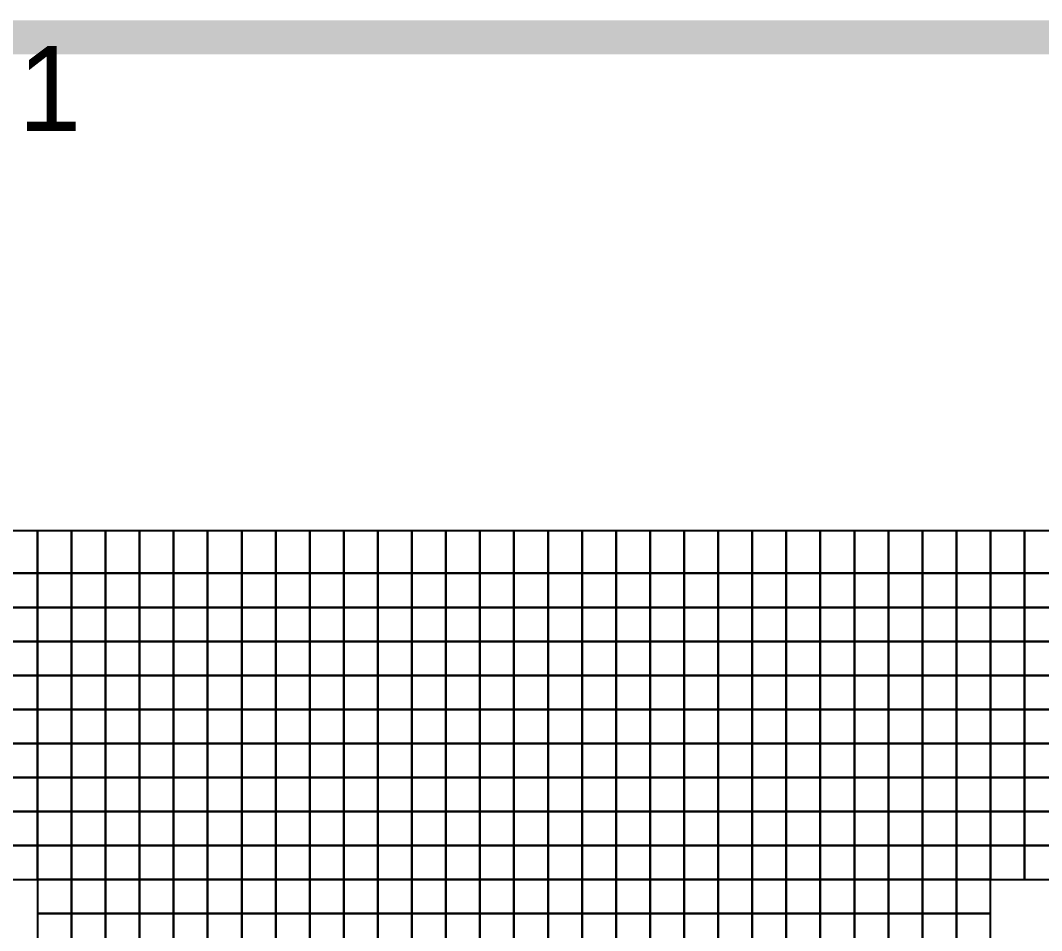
# Model space of a CAD drawing. Extents: x -2.8 to 74.5, y -0.2 to 18.4.
# Drawn here: x 24.07 to 30.07, y 11.9 to 17.25 of the extents above; entities that cross this region are included whole.
import ezdxf
from ezdxf.enums import TextEntityAlignment as Align

# ---------------------------------------------------------------- set-up
doc = ezdxf.new("R2010")
doc.units = 0
doc.header["$MEASUREMENT"] = 0
doc.layers.add('layer_elements', color=7, linetype='Continuous')
doc.layers.add('layer_result_palette', color=7, linetype='Continuous')

msp = doc.modelspace()

# ---------------------------------------------------------------- linework, layer by layer
at = {"layer": 'layer_elements', "color": 171, "true_color": 0x8080ff}
for points in [[(23.97, 14), (24.17, 14), (24.17, 14.25), (23.97, 14.25)], [(24.17, 14), (24.37, 14), (24.37, 14.25), (24.17, 14.25)], [(24.37, 14), (24.57, 14), (24.57, 14.25), (24.37, 14.25)], [(24.57, 14), (24.77, 14), (24.77, 14.25), (24.57, 14.25)], [(24.77, 14), (24.97, 14), (24.97, 14.25), (24.77, 14.25)], [(24.97, 14), (25.17, 14), (25.17, 14.25), (24.97, 14.25)], [(25.17, 14), (25.37, 14), (25.37, 14.25), (25.17, 14.25)], [(25.37, 14), (25.57, 14), (25.57, 14.25), (25.37, 14.25)], [(25.57, 14), (25.77, 14), (25.77, 14.25), (25.57, 14.25)], [(25.77, 14), (25.97, 14), (25.97, 14.25), (25.77, 14.25)], [(25.97, 14), (26.17, 14), (26.17, 14.25), (25.97, 14.25)], [(26.17, 14), (26.37, 14), (26.37, 14.25), (26.17, 14.25)], [(26.37, 14), (26.57, 14), (26.57, 14.25), (26.37, 14.25)], [(26.57, 14), (26.77, 14), (26.77, 14.25), (26.57, 14.25)], [(26.77, 14), (26.97, 14), (26.97, 14.25), (26.77, 14.25)], [(26.97, 14), (27.17, 14), (27.17, 14.25), (26.97, 14.25)], [(27.17, 14), (27.37, 14), (27.37, 14.25), (27.17, 14.25)], [(27.37, 14), (27.57, 14), (27.57, 14.25), (27.37, 14.25)], [(27.57, 14), (27.77, 14), (27.77, 14.25), (27.57, 14.25)], [(27.77, 14), (27.97, 14), (27.97, 14.25), (27.77, 14.25)], [(27.97, 14), (28.17, 14), (28.17, 14.25), (27.97, 14.25)], [(28.17, 14), (28.37, 14), (28.37, 14.25), (28.17, 14.25)], [(28.37, 14), (28.57, 14), (28.57, 14.25), (28.37, 14.25)], [(28.57, 14), (28.77, 14), (28.77, 14.25), (28.57, 14.25)], [(28.77, 14), (28.97, 14), (28.97, 14.25), (28.77, 14.25)], [(28.97, 14), (29.17, 14), (29.17, 14.25), (28.97, 14.25)], [(29.17, 14), (29.37, 14), (29.37, 14.25), (29.17, 14.25)], [(29.37, 14), (29.57, 14), (29.57, 14.25), (29.37, 14.25)], [(29.57, 14), (29.77, 14), (29.77, 14.25), (29.57, 14.25)], [(29.77, 14), (29.97, 14), (29.97, 14.25), (29.77, 14.25)], [(29.97, 14), (30.17, 14), (30.17, 14.25), (29.97, 14.25)], [(24.17, 13.8), (24.37, 13.8), (24.37, 14), (24.17, 14)], [(24.37, 13.8), (24.57, 13.8), (24.57, 14), (24.37, 14)], [(24.57, 13.8), (24.77, 13.8), (24.77, 14), (24.57, 14)], [(24.77, 13.8), (24.97, 13.8), (24.97, 14), (24.77, 14)], [(24.97, 13.8), (25.17, 13.8), (25.17, 14), (24.97, 14)], [(25.17, 13.8), (25.37, 13.8), (25.37, 14), (25.17, 14)], [(25.37, 13.8), (25.57, 13.8), (25.57, 14), (25.37, 14)], [(25.57, 13.8), (25.77, 13.8), (25.77, 14), (25.57, 14)], [(25.77, 13.8), (25.97, 13.8), (25.97, 14), (25.77, 14)], [(25.97, 13.8), (26.17, 13.8), (26.17, 14), (25.97, 14)], [(26.17, 13.8), (26.37, 13.8), (26.37, 14), (26.17, 14)], [(26.37, 13.8), (26.57, 13.8), (26.57, 14), (26.37, 14)], [(26.57, 13.8), (26.77, 13.8), (26.77, 14), (26.57, 14)], [(26.77, 13.8), (26.97, 13.8), (26.97, 14), (26.77, 14)], [(26.97, 13.8), (27.17, 13.8), (27.17, 14), (26.97, 14)], [(27.17, 13.8), (27.37, 13.8), (27.37, 14), (27.17, 14)], [(27.37, 13.8), (27.57, 13.8), (27.57, 14), (27.37, 14)], [(27.57, 13.8), (27.77, 13.8), (27.77, 14), (27.57, 14)], [(27.77, 13.8), (27.97, 13.8), (27.97, 14), (27.77, 14)], [(27.97, 13.8), (28.17, 13.8), (28.17, 14), (27.97, 14)], [(28.17, 13.8), (28.37, 13.8), (28.37, 14), (28.17, 14)], [(28.37, 13.8), (28.57, 13.8), (28.57, 14), (28.37, 14)], [(28.57, 13.8), (28.77, 13.8), (28.77, 14), (28.57, 14)], [(28.77, 13.8), (28.97, 13.8), (28.97, 14), (28.77, 14)], [(28.97, 13.8), (29.17, 13.8), (29.17, 14), (28.97, 14)], [(29.17, 13.8), (29.37, 13.8), (29.37, 14), (29.17, 14)], [(29.37, 13.8), (29.57, 13.8), (29.57, 14), (29.37, 14)], [(29.57, 13.8), (29.77, 13.8), (29.77, 14), (29.57, 14)], [(29.97, 13.8), (30.17, 13.8), (30.17, 14), (29.97, 14)], [(24.57, 13.6), (24.77, 13.6), (24.77, 13.8), (24.57, 13.8)], [(24.77, 13.6), (24.97, 13.6), (24.97, 13.8), (24.77, 13.8)], [(24.97, 13.6), (25.17, 13.6), (25.17, 13.8), (24.97, 13.8)], [(25.17, 13.6), (25.37, 13.6), (25.37, 13.8), (25.17, 13.8)], [(25.37, 13.6), (25.57, 13.6), (25.57, 13.8), (25.37, 13.8)], [(25.57, 13.6), (25.77, 13.6), (25.77, 13.8), (25.57, 13.8)], [(25.77, 13.6), (25.97, 13.6), (25.97, 13.8), (25.77, 13.8)], [(25.97, 13.6), (26.17, 13.6), (26.17, 13.8), (25.97, 13.8)], [(26.17, 13.6), (26.37, 13.6), (26.37, 13.8), (26.17, 13.8)], [(26.37, 13.6), (26.57, 13.6), (26.57, 13.8), (26.37, 13.8)], [(26.57, 13.6), (26.77, 13.6), (26.77, 13.8), (26.57, 13.8)], [(26.77, 13.6), (26.97, 13.6), (26.97, 13.8), (26.77, 13.8)], [(26.97, 13.6), (27.17, 13.6), (27.17, 13.8), (26.97, 13.8)], [(27.17, 13.6), (27.37, 13.6), (27.37, 13.8), (27.17, 13.8)], [(27.37, 13.6), (27.57, 13.6), (27.57, 13.8), (27.37, 13.8)], [(27.57, 13.6), (27.77, 13.6), (27.77, 13.8), (27.57, 13.8)], [(27.77, 13.6), (27.97, 13.6), (27.97, 13.8), (27.77, 13.8)], [(27.97, 13.6), (28.17, 13.6), (28.17, 13.8), (27.97, 13.8)], [(28.17, 13.6), (28.37, 13.6), (28.37, 13.8), (28.17, 13.8)], [(28.37, 13.6), (28.57, 13.6), (28.57, 13.8), (28.37, 13.8)], [(28.57, 13.6), (28.77, 13.6), (28.77, 13.8), (28.57, 13.8)], [(28.77, 13.6), (28.97, 13.6), (28.97, 13.8), (28.77, 13.8)], [(28.97, 13.6), (29.17, 13.6), (29.17, 13.8), (28.97, 13.8)], [(29.17, 13.6), (29.37, 13.6), (29.37, 13.8), (29.17, 13.8)], [(24.77, 13.4), (24.97, 13.4), (24.97, 13.6), (24.77, 13.6)], [(24.97, 13.4), (25.17, 13.4), (25.17, 13.6), (24.97, 13.6)], [(25.17, 13.4), (25.37, 13.4), (25.37, 13.6), (25.17, 13.6)], [(25.37, 13.4), (25.57, 13.4), (25.57, 13.6), (25.37, 13.6)], [(25.57, 13.4), (25.77, 13.4), (25.77, 13.6), (25.57, 13.6)], [(25.77, 13.4), (25.97, 13.4), (25.97, 13.6), (25.77, 13.6)], [(25.97, 13.4), (26.17, 13.4), (26.17, 13.6), (25.97, 13.6)], [(26.17, 13.4), (26.37, 13.4), (26.37, 13.6), (26.17, 13.6)], [(26.37, 13.4), (26.57, 13.4), (26.57, 13.6), (26.37, 13.6)], [(26.57, 13.4), (26.77, 13.4), (26.77, 13.6), (26.57, 13.6)], [(26.77, 13.4), (26.97, 13.4), (26.97, 13.6), (26.77, 13.6)], [(26.97, 13.4), (27.17, 13.4), (27.17, 13.6), (26.97, 13.6)], [(27.17, 13.4), (27.37, 13.4), (27.37, 13.6), (27.17, 13.6)], [(27.37, 13.4), (27.57, 13.4), (27.57, 13.6), (27.37, 13.6)], [(27.57, 13.4), (27.77, 13.4), (27.77, 13.6), (27.57, 13.6)], [(27.77, 13.4), (27.97, 13.4), (27.97, 13.6), (27.77, 13.6)], [(27.97, 13.4), (28.17, 13.4), (28.17, 13.6), (27.97, 13.6)], [(28.17, 13.4), (28.37, 13.4), (28.37, 13.6), (28.17, 13.6)], [(28.37, 13.4), (28.57, 13.4), (28.57, 13.6), (28.37, 13.6)], [(28.57, 13.4), (28.77, 13.4), (28.77, 13.6), (28.57, 13.6)], [(28.77, 13.4), (28.97, 13.4), (28.97, 13.6), (28.77, 13.6)], [(28.97, 13.4), (29.17, 13.4), (29.17, 13.6), (28.97, 13.6)], [(24.77, 13.2), (24.97, 13.2), (24.97, 13.4), (24.77, 13.4)], [(24.97, 13.2), (25.17, 13.2), (25.17, 13.4), (24.97, 13.4)], [(25.17, 13.2), (25.37, 13.2), (25.37, 13.4), (25.17, 13.4)], [(25.37, 13.2), (25.57, 13.2), (25.57, 13.4), (25.37, 13.4)], [(25.57, 13.2), (25.77, 13.2), (25.77, 13.4), (25.57, 13.4)], [(25.77, 13.2), (25.97, 13.2), (25.97, 13.4), (25.77, 13.4)], [(25.97, 13.2), (26.17, 13.2), (26.17, 13.4), (25.97, 13.4)], [(26.17, 13.2), (26.37, 13.2), (26.37, 13.4), (26.17, 13.4)], [(26.37, 13.2), (26.57, 13.2), (26.57, 13.4), (26.37, 13.4)], [(26.57, 13.2), (26.77, 13.2), (26.77, 13.4), (26.57, 13.4)], [(26.77, 13.2), (26.97, 13.2), (26.97, 13.4), (26.77, 13.4)], [(26.97, 13.2), (27.17, 13.2), (27.17, 13.4), (26.97, 13.4)], [(27.17, 13.2), (27.37, 13.2), (27.37, 13.4), (27.17, 13.4)], [(27.37, 13.2), (27.57, 13.2), (27.57, 13.4), (27.37, 13.4)], [(27.57, 13.2), (27.77, 13.2), (27.77, 13.4), (27.57, 13.4)], [(27.77, 13.2), (27.97, 13.2), (27.97, 13.4), (27.77, 13.4)], [(27.97, 13.2), (28.17, 13.2), (28.17, 13.4), (27.97, 13.4)], [(28.17, 13.2), (28.37, 13.2), (28.37, 13.4), (28.17, 13.4)], [(28.37, 13.2), (28.57, 13.2), (28.57, 13.4), (28.37, 13.4)], [(28.57, 13.2), (28.77, 13.2), (28.77, 13.4), (28.57, 13.4)], [(28.77, 13.2), (28.97, 13.2), (28.97, 13.4), (28.77, 13.4)], [(28.97, 13.2), (29.17, 13.2), (29.17, 13.4), (28.97, 13.4)], [(24.97, 13), (25.17, 13), (25.17, 13.2), (24.97, 13.2)], [(25.17, 13), (25.37, 13), (25.37, 13.2), (25.17, 13.2)], [(25.37, 13), (25.57, 13), (25.57, 13.2), (25.37, 13.2)], [(25.57, 13), (25.77, 13), (25.77, 13.2), (25.57, 13.2)], [(25.77, 13), (25.97, 13), (25.97, 13.2), (25.77, 13.2)], [(25.97, 13), (26.17, 13), (26.17, 13.2), (25.97, 13.2)], [(26.17, 13), (26.37, 13), (26.37, 13.2), (26.17, 13.2)], [(26.37, 13), (26.57, 13), (26.57, 13.2), (26.37, 13.2)], [(26.57, 13), (26.77, 13), (26.77, 13.2), (26.57, 13.2)], [(26.77, 13), (26.97, 13), (26.97, 13.2), (26.77, 13.2)], [(26.97, 13), (27.17, 13), (27.17, 13.2), (26.97, 13.2)], [(27.17, 13), (27.37, 13), (27.37, 13.2), (27.17, 13.2)], [(27.37, 13), (27.57, 13), (27.57, 13.2), (27.37, 13.2)], [(27.57, 13), (27.77, 13), (27.77, 13.2), (27.57, 13.2)], [(27.77, 13), (27.97, 13), (27.97, 13.2), (27.77, 13.2)], [(27.97, 13), (28.17, 13), (28.17, 13.2), (27.97, 13.2)], [(28.17, 13), (28.37, 13), (28.37, 13.2), (28.17, 13.2)], [(28.37, 13), (28.57, 13), (28.57, 13.2), (28.37, 13.2)], [(28.57, 13), (28.77, 13), (28.77, 13.2), (28.57, 13.2)], [(28.77, 13), (28.97, 13), (28.97, 13.2), (28.77, 13.2)], [(24.97, 12.8), (25.17, 12.8), (25.17, 13), (24.97, 13)], [(25.17, 12.8), (25.37, 12.8), (25.37, 13), (25.17, 13)], [(25.37, 12.8), (25.57, 12.8), (25.57, 13), (25.37, 13)], [(25.57, 12.8), (25.77, 12.8), (25.77, 13), (25.57, 13)], [(25.77, 12.8), (25.97, 12.8), (25.97, 13), (25.77, 13)], [(25.97, 12.8), (26.17, 12.8), (26.17, 13), (25.97, 13)], [(26.17, 12.8), (26.37, 12.8), (26.37, 13), (26.17, 13)], [(26.37, 12.8), (26.57, 12.8), (26.57, 13), (26.37, 13)], [(26.57, 12.8), (26.77, 12.8), (26.77, 13), (26.57, 13)], [(26.77, 12.8), (26.97, 12.8), (26.97, 13), (26.77, 13)], [(26.97, 12.8), (27.17, 12.8), (27.17, 13), (26.97, 13)], [(27.17, 12.8), (27.37, 12.8), (27.37, 13), (27.17, 13)], [(27.37, 12.8), (27.57, 12.8), (27.57, 13), (27.37, 13)], [(27.57, 12.8), (27.77, 12.8), (27.77, 13), (27.57, 13)], [(27.77, 12.8), (27.97, 12.8), (27.97, 13), (27.77, 13)], [(27.97, 12.8), (28.17, 12.8), (28.17, 13), (27.97, 13)], [(28.17, 12.8), (28.37, 12.8), (28.37, 13), (28.17, 13)], [(28.37, 12.8), (28.57, 12.8), (28.57, 13), (28.37, 13)], [(28.57, 12.8), (28.77, 12.8), (28.77, 13), (28.57, 13)], [(28.77, 12.8), (28.97, 12.8), (28.97, 13), (28.77, 13)], [(24.97, 12.6), (25.17, 12.6), (25.17, 12.8), (24.97, 12.8)], [(25.17, 12.6), (25.37, 12.6), (25.37, 12.8), (25.17, 12.8)], [(25.37, 12.6), (25.57, 12.6), (25.57, 12.8), (25.37, 12.8)], [(25.57, 12.6), (25.77, 12.6), (25.77, 12.8), (25.57, 12.8)], [(25.77, 12.6), (25.97, 12.6), (25.97, 12.8), (25.77, 12.8)], [(25.97, 12.6), (26.17, 12.6), (26.17, 12.8), (25.97, 12.8)], [(26.17, 12.6), (26.37, 12.6), (26.37, 12.8), (26.17, 12.8)], [(26.37, 12.6), (26.57, 12.6), (26.57, 12.8), (26.37, 12.8)], [(26.57, 12.6), (26.77, 12.6), (26.77, 12.8), (26.57, 12.8)], [(26.77, 12.6), (26.97, 12.6), (26.97, 12.8), (26.77, 12.8)], [(26.97, 12.6), (27.17, 12.6), (27.17, 12.8), (26.97, 12.8)], [(27.17, 12.6), (27.37, 12.6), (27.37, 12.8), (27.17, 12.8)], [(27.37, 12.6), (27.57, 12.6), (27.57, 12.8), (27.37, 12.8)], [(27.57, 12.6), (27.77, 12.6), (27.77, 12.8), (27.57, 12.8)], [(27.77, 12.6), (27.97, 12.6), (27.97, 12.8), (27.77, 12.8)], [(27.97, 12.6), (28.17, 12.6), (28.17, 12.8), (27.97, 12.8)], [(28.17, 12.6), (28.37, 12.6), (28.37, 12.8), (28.17, 12.8)], [(28.37, 12.6), (28.57, 12.6), (28.57, 12.8), (28.37, 12.8)], [(28.57, 12.6), (28.77, 12.6), (28.77, 12.8), (28.57, 12.8)], [(28.77, 12.6), (28.97, 12.6), (28.97, 12.8), (28.77, 12.8)], [(24.97, 12.4), (25.17, 12.4), (25.17, 12.6), (24.97, 12.6)], [(25.17, 12.4), (25.37, 12.4), (25.37, 12.6), (25.17, 12.6)], [(25.37, 12.4), (25.57, 12.4), (25.57, 12.6), (25.37, 12.6)], [(25.57, 12.4), (25.77, 12.4), (25.77, 12.6), (25.57, 12.6)], [(25.77, 12.4), (25.97, 12.4), (25.97, 12.6), (25.77, 12.6)], [(25.97, 12.4), (26.17, 12.4), (26.17, 12.6), (25.97, 12.6)], [(26.17, 12.4), (26.37, 12.4), (26.37, 12.6), (26.17, 12.6)], [(26.37, 12.4), (26.57, 12.4), (26.57, 12.6), (26.37, 12.6)], [(26.57, 12.4), (26.77, 12.4), (26.77, 12.6), (26.57, 12.6)], [(26.77, 12.4), (26.97, 12.4), (26.97, 12.6), (26.77, 12.6)], [(26.97, 12.4), (27.17, 12.4), (27.17, 12.6), (26.97, 12.6)], [(27.17, 12.4), (27.37, 12.4), (27.37, 12.6), (27.17, 12.6)], [(27.37, 12.4), (27.57, 12.4), (27.57, 12.6), (27.37, 12.6)], [(27.57, 12.4), (27.77, 12.4), (27.77, 12.6), (27.57, 12.6)], [(27.77, 12.4), (27.97, 12.4), (27.97, 12.6), (27.77, 12.6)], [(27.97, 12.4), (28.17, 12.4), (28.17, 12.6), (27.97, 12.6)], [(28.17, 12.4), (28.37, 12.4), (28.37, 12.6), (28.17, 12.6)], [(28.37, 12.4), (28.57, 12.4), (28.57, 12.6), (28.37, 12.6)], [(28.57, 12.4), (28.77, 12.4), (28.77, 12.6), (28.57, 12.6)], [(28.77, 12.4), (28.97, 12.4), (28.97, 12.6), (28.77, 12.6)], [(24.97, 12.2), (25.17, 12.2), (25.17, 12.4), (24.97, 12.4)], [(25.17, 12.2), (25.37, 12.2), (25.37, 12.4), (25.17, 12.4)], [(25.37, 12.2), (25.57, 12.2), (25.57, 12.4), (25.37, 12.4)], [(25.57, 12.2), (25.77, 12.2), (25.77, 12.4), (25.57, 12.4)], [(25.77, 12.2), (25.97, 12.2), (25.97, 12.4), (25.77, 12.4)], [(25.97, 12.2), (26.17, 12.2), (26.17, 12.4), (25.97, 12.4)], [(26.17, 12.2), (26.37, 12.2), (26.37, 12.4), (26.17, 12.4)], [(26.37, 12.2), (26.57, 12.2), (26.57, 12.4), (26.37, 12.4)], [(26.57, 12.2), (26.77, 12.2), (26.77, 12.4), (26.57, 12.4)], [(26.77, 12.2), (26.97, 12.2), (26.97, 12.4), (26.77, 12.4)], [(26.97, 12.2), (27.17, 12.2), (27.17, 12.4), (26.97, 12.4)], [(27.17, 12.2), (27.37, 12.2), (27.37, 12.4), (27.17, 12.4)], [(27.37, 12.2), (27.57, 12.2), (27.57, 12.4), (27.37, 12.4)], [(27.57, 12.2), (27.77, 12.2), (27.77, 12.4), (27.57, 12.4)], [(27.77, 12.2), (27.97, 12.2), (27.97, 12.4), (27.77, 12.4)], [(27.97, 12.2), (28.17, 12.2), (28.17, 12.4), (27.97, 12.4)], [(28.17, 12.2), (28.37, 12.2), (28.37, 12.4), (28.17, 12.4)], [(28.37, 12.2), (28.57, 12.2), (28.57, 12.4), (28.37, 12.4)], [(28.57, 12.2), (28.77, 12.2), (28.77, 12.4), (28.57, 12.4)], [(28.77, 12.2), (28.97, 12.2), (28.97, 12.4), (28.77, 12.4)], [(24.97, 12), (25.17, 12), (25.17, 12.2), (24.97, 12.2)], [(25.17, 12), (25.37, 12), (25.37, 12.2), (25.17, 12.2)], [(25.37, 12), (25.57, 12), (25.57, 12.2), (25.37, 12.2)], [(25.57, 12), (25.77, 12), (25.77, 12.2), (25.57, 12.2)], [(25.77, 12), (25.97, 12), (25.97, 12.2), (25.77, 12.2)], [(25.97, 12), (26.17, 12), (26.17, 12.2), (25.97, 12.2)], [(26.17, 12), (26.37, 12), (26.37, 12.2), (26.17, 12.2)], [(26.37, 12), (26.57, 12), (26.57, 12.2), (26.37, 12.2)], [(26.57, 12), (26.77, 12), (26.77, 12.2), (26.57, 12.2)], [(26.77, 12), (26.97, 12), (26.97, 12.2), (26.77, 12.2)], [(26.97, 12), (27.17, 12), (27.17, 12.2), (26.97, 12.2)], [(27.17, 12), (27.37, 12), (27.37, 12.2), (27.17, 12.2)], [(27.37, 12), (27.57, 12), (27.57, 12.2), (27.37, 12.2)], [(27.57, 12), (27.77, 12), (27.77, 12.2), (27.57, 12.2)], [(27.77, 12), (27.97, 12), (27.97, 12.2), (27.77, 12.2)], [(27.97, 12), (28.17, 12), (28.17, 12.2), (27.97, 12.2)], [(28.17, 12), (28.37, 12), (28.37, 12.2), (28.17, 12.2)], [(28.37, 12), (28.57, 12), (28.57, 12.2), (28.37, 12.2)], [(28.57, 12), (28.77, 12), (28.77, 12.2), (28.57, 12.2)], [(28.77, 12), (28.97, 12), (28.97, 12.2), (28.77, 12.2)], [(24.97, 11.8), (25.17, 11.8), (25.17, 12), (24.97, 12)], [(25.17, 11.8), (25.37, 11.8), (25.37, 12), (25.17, 12)], [(25.37, 11.8), (25.57, 11.8), (25.57, 12), (25.37, 12)], [(25.57, 11.8), (25.77, 11.8), (25.77, 12), (25.57, 12)], [(25.77, 11.8), (25.97, 11.8), (25.97, 12), (25.77, 12)], [(25.97, 11.8), (26.17, 11.8), (26.17, 12), (25.97, 12)], [(26.17, 11.8), (26.37, 11.8), (26.37, 12), (26.17, 12)], [(26.37, 11.8), (26.57, 11.8), (26.57, 12), (26.37, 12)], [(26.57, 11.8), (26.77, 11.8), (26.77, 12), (26.57, 12)], [(26.77, 11.8), (26.97, 11.8), (26.97, 12), (26.77, 12)], [(26.97, 11.8), (27.17, 11.8), (27.17, 12), (26.97, 12)], [(27.17, 11.8), (27.37, 11.8), (27.37, 12), (27.17, 12)], [(27.37, 11.8), (27.57, 11.8), (27.57, 12), (27.37, 12)], [(27.57, 11.8), (27.77, 11.8), (27.77, 12), (27.57, 12)], [(27.77, 11.8), (27.97, 11.8), (27.97, 12), (27.77, 12)], [(27.97, 11.8), (28.17, 11.8), (28.17, 12), (27.97, 12)], [(28.17, 11.8), (28.37, 11.8), (28.37, 12), (28.17, 12)], [(28.37, 11.8), (28.57, 11.8), (28.57, 12), (28.37, 12)], [(28.57, 11.8), (28.77, 11.8), (28.77, 12), (28.57, 12)], [(28.77, 11.8), (28.97, 11.8), (28.97, 12), (28.77, 12)]]:
    msp.add_3dface(points, dxfattribs=at)
at = {"layer": 'layer_elements', "color": 51, "true_color": 0xffff73}
for points in [[(23.97, 13.8), (24.17, 13.8), (24.17, 14), (23.97, 14)], [(29.77, 13.8), (29.97, 13.8), (29.97, 14), (29.77, 14)], [(23.97, 13.6), (24.17, 13.6), (24.17, 13.8), (23.97, 13.8)], [(24.17, 13.6), (24.37, 13.6), (24.37, 13.8), (24.17, 13.8)], [(24.37, 13.6), (24.57, 13.6), (24.57, 13.8), (24.37, 13.8)], [(29.37, 13.6), (29.57, 13.6), (29.57, 13.8), (29.37, 13.8)], [(29.57, 13.6), (29.77, 13.6), (29.77, 13.8), (29.57, 13.8)], [(29.77, 13.6), (29.97, 13.6), (29.97, 13.8), (29.77, 13.8)], [(29.97, 13.6), (30.17, 13.6), (30.17, 13.8), (29.97, 13.8)], [(23.97, 13.4), (24.17, 13.4), (24.17, 13.6), (23.97, 13.6)], [(24.17, 13.4), (24.37, 13.4), (24.37, 13.6), (24.17, 13.6)], [(24.37, 13.4), (24.57, 13.4), (24.57, 13.6), (24.37, 13.6)], [(24.57, 13.4), (24.77, 13.4), (24.77, 13.6), (24.57, 13.6)], [(29.17, 13.4), (29.37, 13.4), (29.37, 13.6), (29.17, 13.6)], [(29.37, 13.4), (29.57, 13.4), (29.57, 13.6), (29.37, 13.6)], [(29.57, 13.4), (29.77, 13.4), (29.77, 13.6), (29.57, 13.6)], [(29.77, 13.4), (29.97, 13.4), (29.97, 13.6), (29.77, 13.6)], [(29.97, 13.4), (30.17, 13.4), (30.17, 13.6), (29.97, 13.6)], [(23.97, 13.2), (24.17, 13.2), (24.17, 13.4), (23.97, 13.4)], [(24.17, 13.2), (24.37, 13.2), (24.37, 13.4), (24.17, 13.4)], [(24.37, 13.2), (24.57, 13.2), (24.57, 13.4), (24.37, 13.4)], [(24.57, 13.2), (24.77, 13.2), (24.77, 13.4), (24.57, 13.4)], [(29.17, 13.2), (29.37, 13.2), (29.37, 13.4), (29.17, 13.4)], [(29.37, 13.2), (29.57, 13.2), (29.57, 13.4), (29.37, 13.4)], [(29.57, 13.2), (29.77, 13.2), (29.77, 13.4), (29.57, 13.4)], [(29.77, 13.2), (29.97, 13.2), (29.97, 13.4), (29.77, 13.4)], [(29.97, 13.2), (30.17, 13.2), (30.17, 13.4), (29.97, 13.4)], [(24.57, 13), (24.77, 13), (24.77, 13.2), (24.57, 13.2)], [(24.77, 13), (24.97, 13), (24.97, 13.2), (24.77, 13.2)], [(28.97, 13), (29.17, 13), (29.17, 13.2), (28.97, 13.2)], [(29.17, 13), (29.37, 13), (29.37, 13.2), (29.17, 13.2)], [(29.37, 13), (29.57, 13), (29.57, 13.2), (29.37, 13.2)], [(24.57, 12.8), (24.77, 12.8), (24.77, 13), (24.57, 13)], [(24.77, 12.8), (24.97, 12.8), (24.97, 13), (24.77, 13)], [(28.97, 12.8), (29.17, 12.8), (29.17, 13), (28.97, 13)], [(29.17, 12.8), (29.37, 12.8), (29.37, 13), (29.17, 13)], [(24.77, 12.6), (24.97, 12.6), (24.97, 12.8), (24.77, 12.8)], [(28.97, 12.6), (29.17, 12.6), (29.17, 12.8), (28.97, 12.8)], [(24.57, 12.4), (24.77, 12.4), (24.77, 12.6), (24.57, 12.6)], [(24.77, 12.4), (24.97, 12.4), (24.97, 12.6), (24.77, 12.6)], [(28.97, 12.4), (29.17, 12.4), (29.17, 12.6), (28.97, 12.6)], [(29.17, 12.4), (29.37, 12.4), (29.37, 12.6), (29.17, 12.6)], [(29.97, 12.4, 0), (30.17, 12.4), (30.17, 12.6), (29.97, 12.6)], [(24.77, 12.2), (24.97, 12.2), (24.97, 12.4), (24.77, 12.4)], [(28.97, 12.2), (29.17, 12.2), (29.17, 12.4), (28.97, 12.4)], [(24.17, 12), (24.37, 12, 0), (24.37, 12.2, 0), (24.17, 12.2)], [(24.37, 12, 0), (24.57, 12), (24.57, 12.2), (24.37, 12.2, 0)], [(24.77, 12), (24.97, 12), (24.97, 12.2), (24.77, 12.2)], [(28.97, 12), (29.17, 12), (29.17, 12.2), (28.97, 12.2)], [(29.17, 12), (29.37, 12), (29.37, 12.2), (29.17, 12.2)], [(29.37, 12), (29.57, 12, 0), (29.57, 12.2, 0), (29.37, 12.2)], [(29.57, 12, 0), (29.77, 12), (29.77, 12.2), (29.57, 12.2, 0)], [(24.17, 11.8), (24.37, 11.8, 0), (24.37, 12, 0), (24.17, 12)], [(24.37, 11.8, 0), (24.57, 11.8), (24.57, 12), (24.37, 12, 0)], [(24.57, 11.8), (24.77, 11.8), (24.77, 12), (24.57, 12)], [(24.77, 11.8), (24.97, 11.8), (24.97, 12), (24.77, 12)], [(28.97, 11.8), (29.17, 11.8), (29.17, 12), (28.97, 12)], [(29.17, 11.8), (29.37, 11.8), (29.37, 12), (29.17, 12)], [(29.37, 11.8), (29.57, 11.8, 0), (29.57, 12, 0), (29.37, 12)], [(29.57, 11.8, 0), (29.77, 11.8), (29.77, 12), (29.57, 12, 0)]]:
    msp.add_3dface(points, dxfattribs=at)
at = {"layer": 'layer_elements', "color": 40, "true_color": 0xffdc37}
for points in [[(23.97, 13), (24.17, 13), (24.17, 13.2), (23.97, 13.2)], [(24.17, 13), (24.37, 13), (24.37, 13.2), (24.17, 13.2)], [(24.37, 13), (24.57, 13), (24.57, 13.2), (24.37, 13.2)], [(29.57, 13), (29.77, 13), (29.77, 13.2), (29.57, 13.2)], [(29.77, 13), (29.97, 13), (29.97, 13.2), (29.77, 13.2)], [(29.97, 13), (30.17, 13), (30.17, 13.2), (29.97, 13.2)], [(23.97, 12.8), (24.17, 12.8), (24.17, 13), (23.97, 13)], [(24.17, 12.8), (24.37, 12.8), (24.37, 13), (24.17, 13)], [(24.37, 12.8), (24.57, 12.8), (24.57, 13), (24.37, 13)], [(29.37, 12.8), (29.57, 12.8), (29.57, 13), (29.37, 13)], [(29.57, 12.8), (29.77, 12.8), (29.77, 13), (29.57, 13)], [(29.77, 12.8), (29.97, 12.8), (29.97, 13), (29.77, 13)], [(29.97, 12.8), (30.17, 12.8), (30.17, 13), (29.97, 13)], [(23.97, 12.6), (24.17, 12.6), (24.17, 12.8), (23.97, 12.8)], [(24.57, 12.6), (24.77, 12.6), (24.77, 12.8), (24.57, 12.8)], [(29.17, 12.6), (29.37, 12.6), (29.37, 12.8), (29.17, 12.8)], [(29.77, 12.6), (29.97, 12.6), (29.97, 12.8), (29.77, 12.8)], [(29.97, 12.6), (30.17, 12.6), (30.17, 12.8), (29.97, 12.8)], [(23.97, 12.4, 0), (24.17, 12.4), (24.17, 12.6), (23.97, 12.6)], [(29.77, 12.4), (29.97, 12.4, 0), (29.97, 12.6), (29.77, 12.6)], [(23.97, 12.2), (24.17, 12.2), (24.17, 12.4), (23.97, 12.4, 0)], [(24.57, 12.2), (24.77, 12.2), (24.77, 12.4), (24.57, 12.4)], [(29.17, 12.2), (29.37, 12.2), (29.37, 12.4), (29.17, 12.4)], [(29.77, 12.2), (29.97, 12.2), (29.97, 12.4, 0), (29.77, 12.4)], [(29.97, 12.2), (30.17, 12.2), (30.17, 12.4), (29.97, 12.4, 0)], [(24.57, 12), (24.77, 12), (24.77, 12.2), (24.57, 12.2)]]:
    msp.add_3dface(points, dxfattribs=at)
at = {"layer": 'layer_elements', "color": 40, "true_color": 0xffa41c}
for points in [[(24.17, 12.6), (24.37, 12.6), (24.37, 12.8), (24.17, 12.8)], [(24.37, 12.6), (24.57, 12.6), (24.57, 12.8), (24.37, 12.8)], [(29.37, 12.6), (29.57, 12.6), (29.57, 12.8), (29.37, 12.8)], [(29.57, 12.6), (29.77, 12.6), (29.77, 12.8), (29.57, 12.8)], [(24.17, 12.4), (24.37, 12.4), (24.37, 12.6), (24.17, 12.6)], [(24.37, 12.4), (24.57, 12.4), (24.57, 12.6), (24.37, 12.6)], [(29.37, 12.4), (29.57, 12.4), (29.57, 12.6), (29.37, 12.6)], [(24.37, 12.2, 0), (24.57, 12.2), (24.57, 12.4), (24.37, 12.4)], [(29.37, 12.2), (29.57, 12.2, 0), (29.57, 12.4), (29.37, 12.4)]]:
    msp.add_3dface(points, dxfattribs=at)
at = {"layer": 'layer_elements', "color": 30, "true_color": 0xff6600}
for points in [[(29.57, 12.4), (29.77, 12.4), (29.77, 12.6), (29.57, 12.6)], [(24.17, 12.2), (24.37, 12.2, 0), (24.37, 12.4), (24.17, 12.4)], [(29.57, 12.2, 0), (29.77, 12.2), (29.77, 12.4), (29.57, 12.4)]]:
    msp.add_3dface(points, dxfattribs=at)
at = {"layer": 'layer_result_palette', "color": 40, "true_color": 0xffdc37}
msp.add_solid([(23.6867, 17.05), (36.22, 17.05), (23.6867, 17.25), (36.22, 17.25)], dxfattribs=at)

# ---------------------------------------------------------------- texts
at = {"layer": 'layer_result_palette'}
msp.add_text('    11', height=0.49863, dxfattribs=at).set_placement((23.6867, 16.85), align=Align.MIDDLE)

doc.saveas('drawing.dxf')
